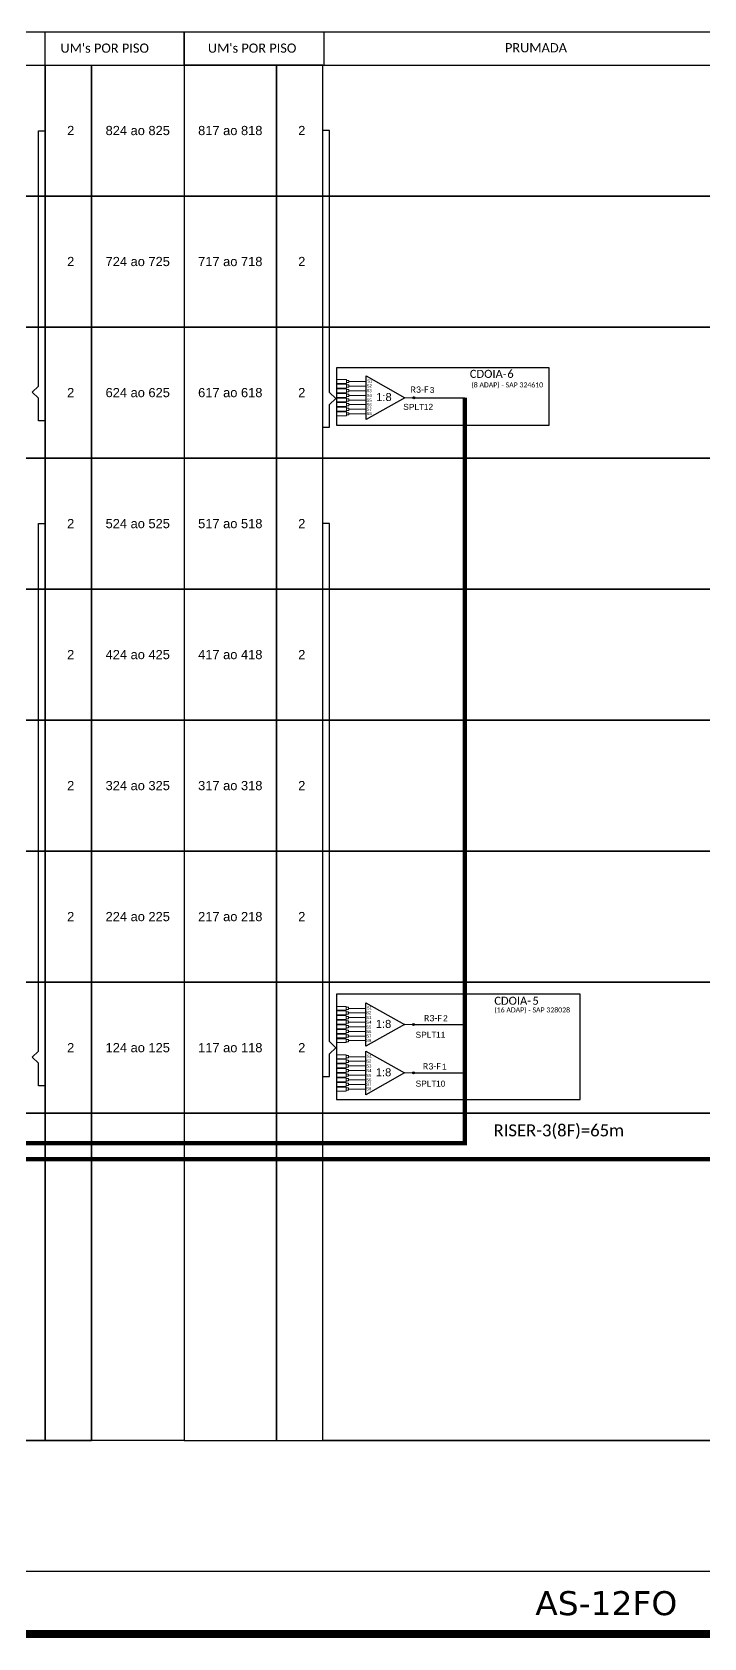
# Model space of a CAD drawing. Extents: x -89 to 749, y -559 to 1299.
# Drawn here: x 58.4 to 142.4, y -311.3 to -110.6 of the extents above; entities that cross this region are included whole.
import ezdxf
from ezdxf.enums import TextEntityAlignment as Align

# ---------------------------------------------------------------- set-up
doc = ezdxf.new("R2010")
doc.units = 0
doc.layers.add('40.1-ETIQUETAS', color=1, linetype='Continuous', lineweight=20)
doc.styles.add('ARIAL', font='arial.ttf')
doc.styles.add('siredit', font='verdana.ttf')
doc.styles.add('WMF-Calibri0', font='CALIBRI.TTF')

msp = doc.modelspace()

# ---------------------------------------------------------------- hatches: boundary and pattern name
h = msp.add_hatch(color=3)
h.dxf.hatch_style = 1
edge = h.paths.add_edge_path()
edge.add_arc((106.13, -156.32), 0.128, 0, 360)
h = msp.add_hatch(color=3)
h.dxf.hatch_style = 1
edge = h.paths.add_edge_path()
edge.add_arc((106.08, -234.65), 0.128, 0, 360)
h = msp.add_hatch(color=3)
h.dxf.hatch_style = 1
edge = h.paths.add_edge_path()
edge.add_arc((106.08, -240.69), 0.128, 0, 360)

# ---------------------------------------------------------------- linework, layer by layer
for points in [[(-68.27, -114.75), (77.4, -114.75), (77.4, -110.63), (-68.27, -110.63), (-68.27, -110.63), (-68.27, -112.69)], [(60.03, -114.75), (60.03, -110.63)], [(77.4, -114.75), (223.06, -114.75), (223.06, -110.63), (77.4, -110.63), (77.4, -110.63), (77.4, -114.75)], [(94.93, -114.75), (94.93, -110.63)], [(94.76, -303.02), (94.76, -303.02), (-50.91, -303.02), (-50.91, -286.65), (60.04, -286.65), (65.83, -286.65)], [(88.97, -286.65), (94.76, -286.65), (205.7, -286.65), (205.7, -303.02), (94.76, -303.02), (94.76, -303.02)]]:
    msp.add_lwpolyline(points)
for points in [[(-50.91, -114.75), (60.04, -114.75), (60.04, -131.12), (-50.91, -131.12)], [(60.04, -114.75), (65.83, -114.75), (65.83, -131.12), (60.04, -131.12)], [(65.83, -114.75), (77.4, -114.75), (77.4, -131.12), (65.83, -131.12)], [(88.97, -114.75), (77.4, -114.75), (77.4, -131.12), (88.97, -131.12)], [(94.76, -114.75), (88.97, -114.75), (88.97, -131.12), (94.76, -131.12)], [(94.76, -114.75), (205.7, -114.75), (205.7, -131.12), (94.76, -131.12)], [(-50.91, -131.12), (60.04, -131.12), (60.04, -147.49), (-50.91, -147.49)], [(60.04, -131.12), (65.83, -131.12), (65.83, -147.49), (60.04, -147.49)], [(65.83, -131.12), (77.4, -131.12), (77.4, -147.49), (65.83, -147.49)], [(88.97, -131.12), (77.4, -131.12), (77.4, -147.49), (88.97, -147.49)], [(94.76, -131.12), (88.97, -131.12), (88.97, -147.49), (94.76, -147.49)], [(94.76, -131.12), (205.7, -131.12), (205.7, -147.49), (94.76, -147.49)], [(-50.91, -147.49), (60.04, -147.49), (60.04, -163.86), (-50.91, -163.86)], [(60.04, -147.49), (65.83, -147.49), (65.83, -163.86), (60.04, -163.86)], [(65.83, -147.49), (77.4, -147.49), (77.4, -163.86), (65.83, -163.86)], [(88.97, -147.49), (77.4, -147.49), (77.4, -163.86), (88.97, -163.86)], [(94.76, -147.49), (88.97, -147.49), (88.97, -163.86), (94.76, -163.86)], [(94.76, -147.49), (205.7, -147.49), (205.7, -163.86), (94.76, -163.86)], [(-50.91, -163.86), (60.04, -163.86), (60.04, -180.23), (-50.91, -180.23)], [(60.04, -163.86), (65.83, -163.86), (65.83, -180.23), (60.04, -180.23)], [(65.83, -163.86), (77.4, -163.86), (77.4, -180.23), (65.83, -180.23)], [(88.97, -163.86), (77.4, -163.86), (77.4, -180.23), (88.97, -180.23)], [(94.76, -163.86), (88.97, -163.86), (88.97, -180.23), (94.76, -180.23)], [(94.76, -163.86), (205.7, -163.86), (205.7, -180.23), (94.76, -180.23)], [(-50.91, -180.23), (60.04, -180.23), (60.04, -196.61), (-50.91, -196.61)], [(60.04, -180.23), (65.83, -180.23), (65.83, -196.61), (60.04, -196.61)], [(65.83, -180.23), (77.4, -180.23), (77.4, -196.61), (65.83, -196.61)], [(88.97, -180.23), (77.4, -180.23), (77.4, -196.61), (88.97, -196.61)], [(94.76, -180.23), (88.97, -180.23), (88.97, -196.61), (94.76, -196.61)], [(94.76, -180.23), (205.7, -180.23), (205.7, -196.61), (94.76, -196.61)], [(-50.91, -196.61), (60.04, -196.61), (60.04, -212.98), (-50.91, -212.98)], [(60.04, -196.61), (65.83, -196.61), (65.83, -212.98), (60.04, -212.98)], [(65.83, -196.61), (77.4, -196.61), (77.4, -212.98), (65.83, -212.98)], [(88.97, -196.61), (77.4, -196.61), (77.4, -212.98), (88.97, -212.98)], [(94.76, -196.61), (88.97, -196.61), (88.97, -212.98), (94.76, -212.98)], [(94.76, -196.61), (205.7, -196.61), (205.7, -212.98), (94.76, -212.98)], [(-50.91, -212.98), (60.04, -212.98), (60.04, -229.35), (-50.91, -229.35)], [(60.04, -212.98), (65.83, -212.98), (65.83, -229.35), (60.04, -229.35)], [(65.83, -212.98), (77.4, -212.98), (77.4, -229.35), (65.83, -229.35)], [(88.97, -212.98), (77.4, -212.98), (77.4, -229.35), (88.97, -229.35)], [(94.76, -212.98), (88.97, -212.98), (88.97, -229.35), (94.76, -229.35)], [(94.76, -212.98), (205.7, -212.98), (205.7, -229.35), (94.76, -229.35)], [(-50.91, -229.35), (60.04, -229.35), (60.04, -245.72), (-50.91, -245.72)], [(60.04, -229.35), (65.83, -229.35), (65.83, -245.72), (60.04, -245.72)], [(65.83, -229.35), (77.4, -229.35), (77.4, -245.72), (65.83, -245.72)], [(88.97, -229.35), (77.4, -229.35), (77.4, -245.72), (88.97, -245.72)], [(94.76, -229.35), (88.97, -229.35), (88.97, -245.72), (94.76, -245.72)], [(94.76, -229.35), (205.7, -229.35), (205.7, -245.72), (94.76, -245.72)], [(-50.91, -245.72), (60.04, -245.72), (60.04, -286.65), (-50.91, -286.65)], [(60.04, -245.72), (65.83, -245.72), (65.83, -286.65), (60.04, -286.65)], [(65.83, -245.72), (77.4, -245.72), (77.4, -286.65), (65.83, -286.65)], [(88.97, -245.72), (77.4, -245.72), (77.4, -286.65), (88.97, -286.65)], [(94.76, -245.72), (88.97, -245.72), (88.97, -286.65), (94.76, -286.65)], [(94.76, -245.72), (205.7, -245.72), (205.7, -286.65), (94.76, -286.65)]]:
    msp.add_lwpolyline(points, close=True)
at = {"color": 3}
for points in [[(60.04, -159.21), (59.21, -159.21), (59.21, -156.38), (58.43, -155.62), (59.21, -154.87), (59.21, -122.98), (60.04, -122.98)], [(94.76, -160.01), (95.58, -160.01), (95.58, -157.17), (96.37, -156.42), (95.58, -155.67), (95.58, -122.93), (94.76, -122.93)], [(60.04, -242.31), (59.21, -242.31), (59.21, -239.48), (58.43, -238.73), (59.21, -237.97), (59.21, -172.05), (60.04, -172.05)], [(94.76, -241.13), (95.58, -241.13), (95.58, -238.3), (96.37, -237.55), (95.58, -236.79), (95.58, -172.05), (94.76, -172.05)]]:
    msp.add_lwpolyline(points, dxfattribs=at)
at = {"color": 1}
for points in [[(123.05, -152.59), (96.48, -152.59), (96.48, -159.75), (123.05, -159.75)], [(126.93, -230.87), (96.45, -230.87), (96.45, -244.01), (126.93, -244.01)]]:
    msp.add_lwpolyline(points, close=True, dxfattribs=at)
at = {"color": 3, "lineweight": 0}
for points in [[(97.7, -154.05), (96.5, -154.05)], [(97.7, -154.05), (97.7, -154.55)], [(97.99, -154.3), (100.18, -154.3)], [(97.7, -154.55), (96.5, -154.55)], [(97.7, -154.63), (96.5, -154.63)], [(97.7, -155.12), (96.5, -155.12)], [(97.7, -155.21), (96.5, -155.21)], [(97.7, -155.7), (96.5, -155.7)], [(97.7, -155.78), (96.5, -155.78)], [(97.7, -156.28), (96.5, -156.28)], [(97.7, -156.36), (96.5, -156.36)], [(97.7, -154.63), (97.7, -155.12)], [(97.7, -155.21), (97.7, -155.7)], [(97.7, -155.78), (97.7, -156.28)], [(97.7, -156.36), (97.7, -156.85)], [(100.18, -154.88), (97.99, -154.88)], [(100.18, -155.45), (97.99, -155.45)], [(100.18, -156.03), (97.99, -156.03)], [(97.7, -156.85), (96.5, -156.85)], [(97.7, -156.94), (96.5, -156.94)], [(97.7, -157.43), (96.5, -157.43)], [(97.7, -157.51), (96.5, -157.51)], [(97.7, -158), (96.5, -158)], [(97.7, -158.09), (96.5, -158.09)], [(97.7, -156.94), (97.7, -157.43)], [(97.7, -157.51), (97.7, -158)], [(97.7, -158.09), (97.7, -158.58)], [(100.18, -156.61), (97.99, -156.61)], [(100.18, -157.18), (97.99, -157.18)], [(100.18, -157.76), (97.99, -157.76)], [(100.18, -158.33), (97.99, -158.33)], [(97.7, -158.58), (96.5, -158.58)], [(97.65, -232.38), (96.45, -232.38)], [(97.65, -232.38), (97.65, -232.87)], [(97.94, -232.63), (100.13, -232.63)], [(97.65, -232.87), (96.45, -232.87)], [(97.65, -232.96), (96.45, -232.96)], [(97.65, -233.45), (96.45, -233.45)], [(97.65, -233.53), (96.45, -233.53)], [(97.65, -234.03), (96.45, -234.03)], [(97.65, -234.11), (96.45, -234.11)], [(97.65, -234.6), (96.45, -234.6)], [(97.65, -234.69), (96.45, -234.69)], [(97.65, -232.96), (97.65, -233.45)], [(97.65, -233.53), (97.65, -234.03)], [(97.65, -234.11), (97.65, -234.6)], [(97.65, -234.69), (97.65, -235.18)], [(100.13, -233.2), (97.94, -233.2)], [(100.13, -233.78), (97.94, -233.78)], [(100.13, -234.36), (97.94, -234.36)], [(97.65, -235.18), (96.45, -235.18)], [(97.65, -235.26), (96.45, -235.26)], [(97.65, -235.76), (96.45, -235.76)], [(97.65, -235.84), (96.45, -235.84)], [(97.65, -236.33), (96.45, -236.33)], [(97.65, -236.42), (96.45, -236.42)], [(97.65, -235.26), (97.65, -235.76)], [(97.65, -235.84), (97.65, -236.33)], [(97.65, -236.42), (97.65, -236.91)], [(100.13, -234.93), (97.94, -234.93)], [(100.13, -235.51), (97.94, -235.51)], [(100.13, -236.09), (97.94, -236.09)], [(100.13, -236.66), (97.94, -236.66)], [(97.65, -236.91), (96.45, -236.91)], [(97.65, -238.43), (96.45, -238.43)], [(97.65, -238.43), (97.65, -238.92)], [(97.94, -238.67), (100.13, -238.67)], [(97.65, -238.92), (96.45, -238.92)], [(97.65, -239), (96.45, -239)], [(97.65, -239.5), (96.45, -239.5)], [(97.65, -239.58), (96.45, -239.58)], [(97.65, -240.07), (96.45, -240.07)], [(97.65, -240.16), (96.45, -240.16)], [(97.65, -240.65), (96.45, -240.65)], [(97.65, -240.73), (96.45, -240.73)], [(97.65, -239), (97.65, -239.5)], [(97.65, -239.58), (97.65, -240.07)], [(97.65, -240.16), (97.65, -240.65)], [(97.65, -240.73), (97.65, -241.23)], [(100.13, -239.25), (97.94, -239.25)], [(100.13, -239.83), (97.94, -239.83)], [(100.13, -240.4), (97.94, -240.4)], [(97.65, -241.23), (96.45, -241.23)], [(97.65, -241.31), (96.45, -241.31)], [(97.65, -241.8), (96.45, -241.8)], [(97.65, -241.89), (96.45, -241.89)], [(97.65, -242.38), (96.45, -242.38)], [(97.65, -242.46), (96.45, -242.46)], [(97.65, -241.31), (97.65, -241.8)], [(97.65, -241.89), (97.65, -242.38)], [(97.65, -242.46), (97.65, -242.96)], [(100.13, -240.98), (97.94, -240.98)], [(100.13, -241.56), (97.94, -241.56)], [(100.13, -242.13), (97.94, -242.13)], [(100.13, -242.71), (97.94, -242.71)], [(97.65, -242.96), (96.45, -242.96)]]:
    msp.add_lwpolyline(points, dxfattribs=at)
for points in [[(97.99, -154.16), (97.7, -154.16), (97.7, -154.44), (97.99, -154.44)], [(97.99, -154.73), (97.7, -154.73), (97.7, -155.02), (97.99, -155.02)], [(97.99, -155.31), (97.7, -155.31), (97.7, -155.6), (97.99, -155.6)], [(97.99, -155.89), (97.7, -155.89), (97.7, -156.17), (97.99, -156.17)], [(97.99, -156.46), (97.7, -156.46), (97.7, -156.75), (97.99, -156.75)], [(97.99, -157.04), (97.7, -157.04), (97.7, -157.32), (97.99, -157.32)], [(97.99, -157.62), (97.7, -157.62), (97.7, -157.9), (97.99, -157.9)], [(97.99, -158.19), (97.7, -158.19), (97.7, -158.48), (97.99, -158.48)], [(97.94, -232.48), (97.65, -232.48), (97.65, -232.77), (97.94, -232.77)], [(97.94, -233.06), (97.65, -233.06), (97.65, -233.35), (97.94, -233.35)], [(97.94, -233.64), (97.65, -233.64), (97.65, -233.92), (97.94, -233.92)], [(97.94, -234.21), (97.65, -234.21), (97.65, -234.5), (97.94, -234.5)], [(97.94, -234.79), (97.65, -234.79), (97.65, -235.08), (97.94, -235.08)], [(97.94, -235.37), (97.65, -235.37), (97.65, -235.65), (97.94, -235.65)], [(97.94, -235.94), (97.65, -235.94), (97.65, -236.23), (97.94, -236.23)], [(97.94, -236.52), (97.65, -236.52), (97.65, -236.81), (97.94, -236.81)], [(97.94, -238.53), (97.65, -238.53), (97.65, -238.82), (97.94, -238.82)], [(97.94, -239.11), (97.65, -239.11), (97.65, -239.39), (97.94, -239.39)], [(97.94, -239.68), (97.65, -239.68), (97.65, -239.97), (97.94, -239.97)], [(97.94, -240.26), (97.65, -240.26), (97.65, -240.55), (97.94, -240.55)], [(97.94, -240.84), (97.65, -240.84), (97.65, -241.12), (97.94, -241.12)], [(97.94, -241.41), (97.65, -241.41), (97.65, -241.7), (97.94, -241.7)], [(97.94, -241.99), (97.65, -241.99), (97.65, -242.28), (97.94, -242.28)], [(97.94, -242.57), (97.65, -242.57), (97.65, -242.85), (97.94, -242.85)]]:
    msp.add_lwpolyline(points, close=True, dxfattribs=at)
at = {"color": 1}
for points in [[(100.18, -153.59), (105.01, -156.32), (100.18, -159.04), (100.18, -153.59)], [(96.45, -242.82), (96.45, -242.82), (96.45, -244.01), (126.93, -244.01), (126.93, -230.87), (123.01, -230.87)], [(100.13, -231.92), (104.97, -234.65), (100.13, -237.37), (100.13, -231.92)], [(100.13, -237.97), (104.97, -240.69), (100.13, -243.42), (100.13, -237.97)]]:
    msp.add_lwpolyline(points, dxfattribs=at)
at = {"color": 30, "const_width": 0.55}
msp.add_lwpolyline([(-7.28, -257.99), (-7.28, -249.48), (112.49, -249.48), (112.49, -156.32)], dxfattribs=at)
at = {"color": 1}
for points, const_width in [([(-4.15, -257.98), (-4.15, -251.48), (187.94, -251.48), (187.94, -155.54)], 0.55), ([(0.31, -277.02), (3.18, -277.02), (3.18, -310.8), (334.92, -310.8), (334.92, -256.97), (347.3, -256.97)], 1)]:
    msp.add_lwpolyline(points, dxfattribs=dict(at, const_width=const_width))
at = {"color": 1, "lineweight": 0}
for points in [[(105.01, -156.32), (106.13, -156.32)], [(104.97, -234.65), (106.08, -234.65)], [(104.97, -240.69), (106.08, -240.69)]]:
    msp.add_lwpolyline(points, dxfattribs=at)
at = {"color": 30}
for points in [[(106.13, -156.32), (112.49, -156.32)], [(106.08, -234.65), (112.49, -234.65)], [(106.08, -240.69), (112.49, -240.69)]]:
    msp.add_lwpolyline(points, dxfattribs=at)
at = {"color": 3}
for centre in [(106.13, -156.32), (106.08, -234.65), (106.08, -240.69)]:
    msp.add_circle(centre, 0.128, dxfattribs=at)
msp.add_point((104.97, -234.65))

# ---------------------------------------------------------------- texts
at = {"style": 'WMF-Calibri0'}
for s, p in [("UM's POR PISO", (61.95, -113.21)), ("UM's POR PISO", (80.38, -113.21)), ('PRUMADA', (117.52, -113.16))]:
    msp.add_text(s, height=1.15, dxfattribs=at).set_placement(p)
at = {"style": 'ARIAL'}
for s, p in [('2', (63.23, -122.93)), ('824 ao 825', (71.61, -122.93)), ('817 ao 818', (83.18, -122.93)), ('2', (92.12, -122.93)), ('2', (63.23, -139.3)), ('724 ao 725', (71.61, -139.3)), ('717 ao 718', (83.18, -139.3)), ('2', (92.12, -139.3)), ('2', (63.23, -155.68)), ('624 ao 625', (71.61, -155.68)), ('617 ao 618', (83.18, -155.68)), ('2', (92.12, -155.68)), ('2', (63.23, -172.05)), ('524 ao 525', (71.61, -172.05)), ('517 ao 518', (83.18, -172.05)), ('2', (92.12, -172.05)), ('2', (63.23, -188.42)), ('424 ao 425', (71.61, -188.42)), ('417 ao 418', (83.18, -188.42)), ('2', (92.12, -188.42)), ('2', (63.23, -204.79)), ('324 ao 325', (71.61, -204.79)), ('317 ao 318', (83.18, -204.79)), ('2', (92.12, -204.79)), ('2', (63.23, -221.16)), ('224 ao 225', (71.61, -221.16)), ('217 ao 218', (83.18, -221.16)), ('2', (92.12, -221.16)), ('2', (63.23, -237.54)), ('124 ao 125', (71.61, -237.54)), ('117 ao 118', (83.18, -237.54)), ('2', (92.12, -237.54))]:
    msp.add_text(s, height=1.15, dxfattribs=at).set_placement(p, align=Align.MIDDLE_CENTER)
at = {"color": 1}
for s, height, style, p in [('S1', 0.375, 'ARIAL', (100.3, -154.43)), ('CDOIA-', 1, 'WMF-Calibri0', (113.13, -153.84)), ('6', 1, 'WMF-Calibri0', (117.82, -153.84)), ('S2', 0.375, 'ARIAL', (100.23, -155.03)), ('S3', 0.375, 'ARIAL', (100.22, -155.63)), ('S4', 0.375, 'ARIAL', (100.23, -156.22)), ('S5', 0.375, 'ARIAL', (100.22, -156.83)), ('1:8', 1, 'ARIAL', (101.42, -156.74)), ('S6', 0.375, 'ARIAL', (100.22, -157.39)), ('S7', 0.375, 'ARIAL', (100.22, -157.94)), ('S8', 0.375, 'ARIAL', (100.22, -158.49)), ('S1', 0.375, 'ARIAL', (100.25, -232.76)), ('CDOIA-', 1, 'WMF-Calibri0', (116.19, -232.18)), ('5', 1, 'WMF-Calibri0', (120.96, -232.18)), ('S2', 0.375, 'ARIAL', (100.18, -233.36)), ('S3', 0.375, 'ARIAL', (100.18, -233.96)), ('S4', 0.375, 'ARIAL', (100.18, -234.55)), ('S5', 0.375, 'ARIAL', (100.17, -235.16)), ('1:8', 1, 'ARIAL', (101.37, -235.07)), ('S6', 0.375, 'ARIAL', (100.18, -235.72)), ('S7', 0.375, 'ARIAL', (100.18, -236.26)), ('S8', 0.375, 'ARIAL', (100.18, -236.82)), ('S1', 0.375, 'ARIAL', (100.25, -238.81)), ('S2', 0.375, 'ARIAL', (100.18, -239.4)), ('S3', 0.375, 'ARIAL', (100.18, -240.01)), ('S4', 0.375, 'ARIAL', (100.18, -240.6)), ('1:8', 1, 'ARIAL', (101.37, -241.12)), ('S5', 0.375, 'ARIAL', (100.17, -241.2)), ('S6', 0.375, 'ARIAL', (100.18, -241.76)), ('S7', 0.375, 'ARIAL', (100.18, -242.31)), ('S8', 0.375, 'ARIAL', (100.18, -242.87))]:
    msp.add_text(s, height=height, dxfattribs=dict(at, style=style)).set_placement(p)
at = {"color": 1, "style": 'WMF-Calibri0'}
for s, p in [('(8 ADAP) - SAP 324610', (117.81, -155.03)), ('(16 ADAP) - SAP 328028', (120.93, -233.14))]:
    msp.add_text(s, height=0.625, dxfattribs=at).set_placement(p, align=Align.CENTER)
at = {"color": 30, "style": 'WMF-Calibri0'}
for s, height, p in [('R3-F', 0.8, (105.72, -155.71)), ('R3-F', 0.8, (107.39, -234.25)), ('R3-F', 0.8, (107.26, -240.27)), ('RISER-3(8F)=65m', 1.5, (116.09, -248.63))]:
    msp.add_text(s, height=height, dxfattribs=at).set_placement(p)
at = {"color": 30, "style": 'ARIAL'}
for s, p in [('3', (108.41, -155.73)), ('2', (110.08, -234.24)), ('1', (109.94, -240.29))]:
    msp.add_text(s, height=0.75, dxfattribs=at).set_placement(p, align=Align.CENTER)
at = {"color": 7, "style": 'ARIAL'}
for s, p in [('SPLT', (106.12, -157.84)), ('12', (107.96, -157.84)), ('SPLT', (107.66, -236.31)), ('11', (109.49, -236.31)), ('SPLT', (107.66, -242.41)), ('10', (109.49, -242.41))]:
    msp.add_text(s, height=0.75, dxfattribs=at).set_placement(p, align=Align.CENTER)
at = {"layer": '40.1-ETIQUETAS', "color": 1, "style": 'siredit'}
msp.add_text('AS-12FO', height=3, dxfattribs=at).set_placement((130.19, -306.96), align=Align.MIDDLE_CENTER)

doc.saveas('drawing.dxf')
